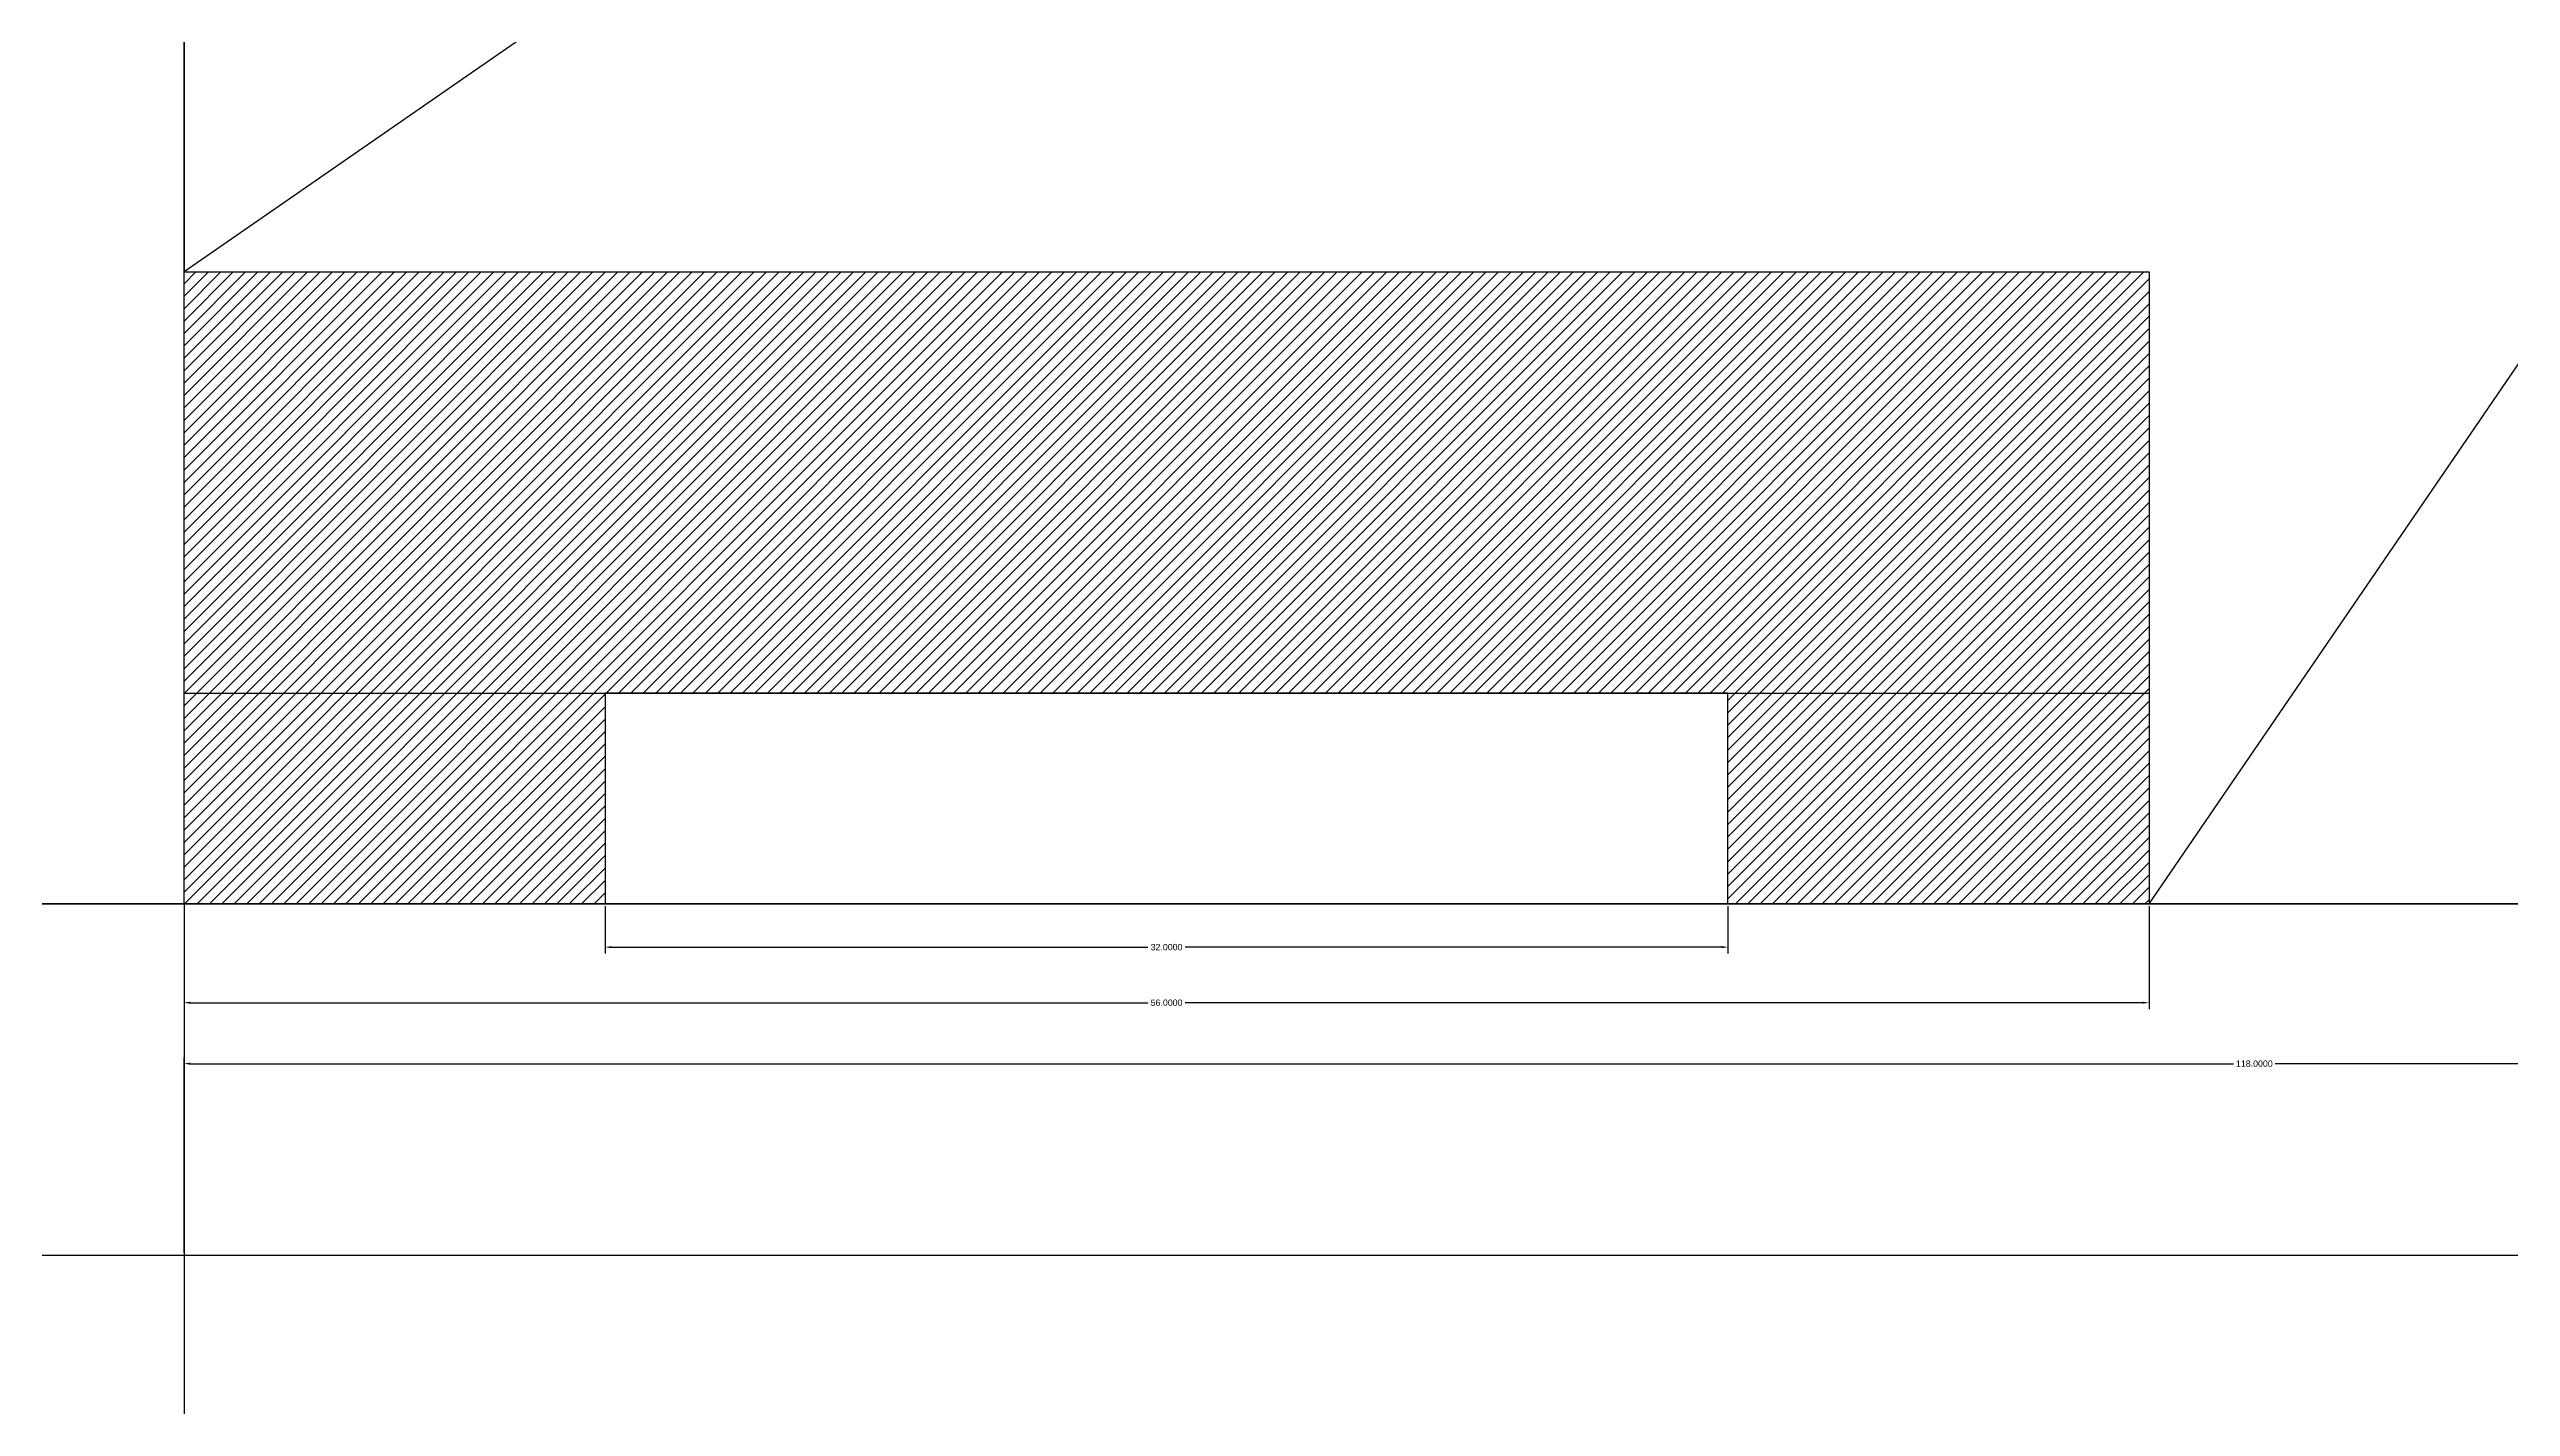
# Model space of a CAD drawing. Header units: inches. Extents: x 0 to 580, y 0 to 420.
# Drawn here: x 158.2 to 228.3, y 205.7 to 244.3 of the extents above; entities that cross this region are included whole.
import ezdxf

# ---------------------------------------------------------------- set-up
doc = ezdxf.new("R2010")
doc.units = ezdxf.units.IN
doc.header["$MEASUREMENT"] = 0
doc.styles.get("Standard").update_dxf_attribs({"font": 'arial.ttf'})
doc.dimstyles.get("Standard").update_dxf_attribs({"dimtxt": 0.18, "dimasz": 0.18, "dimexe": 0.18, "dimexo": 0.0625, "dimgap": 0.09, "dimtad": 0, "dimtih": 1, "dimtoh": 1, "dimdec": 4, "dimzin": 0, "dimdsep": 46, "dimtxsty": 'Standard', "dimcen": 0.09, "dimadec": 0, "dimazin": 0, "dimtfac": 1, "dimtdec": 4, "dimtofl": 0, "dimtmove": 0, "dimatfit": 3, "dimfxl": 1, "dimtolj": 1, "dimtzin": 0, "dimarcsym": 0})

# ---------------------------------------------------------------- blocks, each defined once
blk = doc.blocks.new('*D2')
at = {"color": 0, "lineweight": -2, "transparency": 16777216}
for p, q in [((162, 210.062), (162, 215.632)), ((162.18, 215.452), (220.405, 215.452)), ((279.82, 215.452), (221.595, 215.452)), ((280, 210.062), (280, 215.632))]:
    blk.add_line(p, q, dxfattribs=at)
at = {"color": 0, "transparency": 16777216}
for points in [[(162.18, 215.482), (162.18, 215.422), (162, 215.452)], [(279.82, 215.482), (279.82, 215.422), (280, 215.452)]]:
    blk.add_solid(points, dxfattribs=at)
at = {"layer": 'Defpoints', "color": 0, "transparency": 16777216}
for p in [(280, 215.452), (162, 210), (280, 210)]:
    blk.add_point(p, dxfattribs=at)
at = {"color": 0, "transparency": 16777216, "insert": (221, 215.452), "char_height": 0.18, "attachment_point": 5}
blk.add_mtext('\\A1;118.0000', dxfattribs=at)
blk = doc.blocks.new('*D14')
at = {"color": 0, "lineweight": -2, "transparency": 16777216}
for p, q in [((162, 219.938), (162, 217.008)), ((218, 219.938), (218, 217.008)), ((162.18, 217.188), (189.467, 217.188)), ((217.82, 217.188), (190.533, 217.188))]:
    blk.add_line(p, q, dxfattribs=at)
at = {"color": 0, "transparency": 16777216}
for points in [[(162.18, 217.218), (162.18, 217.158), (162, 217.188)], [(217.82, 217.218), (217.82, 217.158), (218, 217.188)]]:
    blk.add_solid(points, dxfattribs=at)
at = {"layer": 'Defpoints', "color": 0, "transparency": 16777216}
for p in [(162, 220), (218, 220), (218, 217.188)]:
    blk.add_point(p, dxfattribs=at)
at = {"color": 0, "transparency": 16777216, "insert": (190, 217.188), "char_height": 0.18, "attachment_point": 5}
blk.add_mtext('\\A1;56.0000', dxfattribs=at)
blk = doc.blocks.new('*D15')
at = {"color": 0, "lineweight": -2, "transparency": 16777216}
for p, q in [((174, 219.938), (174, 218.591)), ((206, 219.938), (206, 218.591)), ((174.18, 218.771), (189.467, 218.771)), ((205.82, 218.771), (190.533, 218.771))]:
    blk.add_line(p, q, dxfattribs=at)
at = {"color": 0, "transparency": 16777216}
for points in [[(174.18, 218.801), (174.18, 218.741), (174, 218.771)], [(205.82, 218.801), (205.82, 218.741), (206, 218.771)]]:
    blk.add_solid(points, dxfattribs=at)
at = {"layer": 'Defpoints', "color": 0, "transparency": 16777216}
for p in [(174, 220), (206, 220), (206, 218.771)]:
    blk.add_point(p, dxfattribs=at)
at = {"color": 0, "transparency": 16777216, "insert": (190, 218.771), "char_height": 0.18, "attachment_point": 5}
blk.add_mtext('\\A1;32.0000', dxfattribs=at)

msp = doc.modelspace()

# ---------------------------------------------------------------- hatches: boundary and pattern name
h = msp.add_hatch()
h.set_pattern_fill('ANSI31', color=256, scale=2)
h.paths.add_polyline_path([(251, 283), (244, 283), (244, 258), (251, 258)])
h.paths.add_polyline_path([(280, 283), (273, 283), (273, 258), (280, 258)])
h.paths.add_polyline_path([(218, 238), (162, 238), (162, 226), (218, 226)])
h.paths.add_polyline_path([(218, 226), (206, 226), (206, 220), (218, 220)])
h.paths.add_polyline_path([(174, 226), (162, 226), (162, 220), (174, 220)])

# ---------------------------------------------------------------- linework, layer by layer
for p, q in [((162, 220), (162, 283)), ((227, 283), (162, 238)), ((218, 220), (244, 258)), ((162, 220), (162, 238)), ((162, 238), (218, 238)), ((218, 238), (218, 220)), ((162, 220), (162, 226)), ((162, 226), (218, 226)), ((206, 226), (174, 226)), ((174, 226), (174, 220)), ((206, 220), (206, 226)), ((0, 220), (580, 220)), ((0, 220), (580, 220)), ((280, 220), (122.5, 220)), ((280, 220), (162, 220)), ((162, 220), (162, 200)), ((218, 220), (206, 220)), ((0, 210), (580, 210))]:
    msp.add_line(p, q)
at = {"color": 177, "true_color": 0x293189}
for p, q in [((162, 283), (162, 238)), ((174, 220), (206, 220))]:
    msp.add_line(p, q, dxfattribs=at)

# ---------------------------------------------------------------- dimensions: what is measured, and where the dimension line sits
for base, p1, p2, picture, middle in [((218, 217.18758), (162, 220), (218, 220), '*D14', (190, 217.18758)), ((206, 218.77108), (174, 220), (206, 220), '*D15', (190, 218.77108)), ((280, 215.45225), (162, 210), (280, 210), '*D2', (221, 215.45225))]:
    dim = msp.add_linear_dim(base=base, p1=p1, p2=p2, dimstyle='Standard')
    dim.commit()
    dim.dimension.update_dxf_attribs({"geometry": picture, "text_midpoint": middle})

doc.saveas('drawing.dxf')
